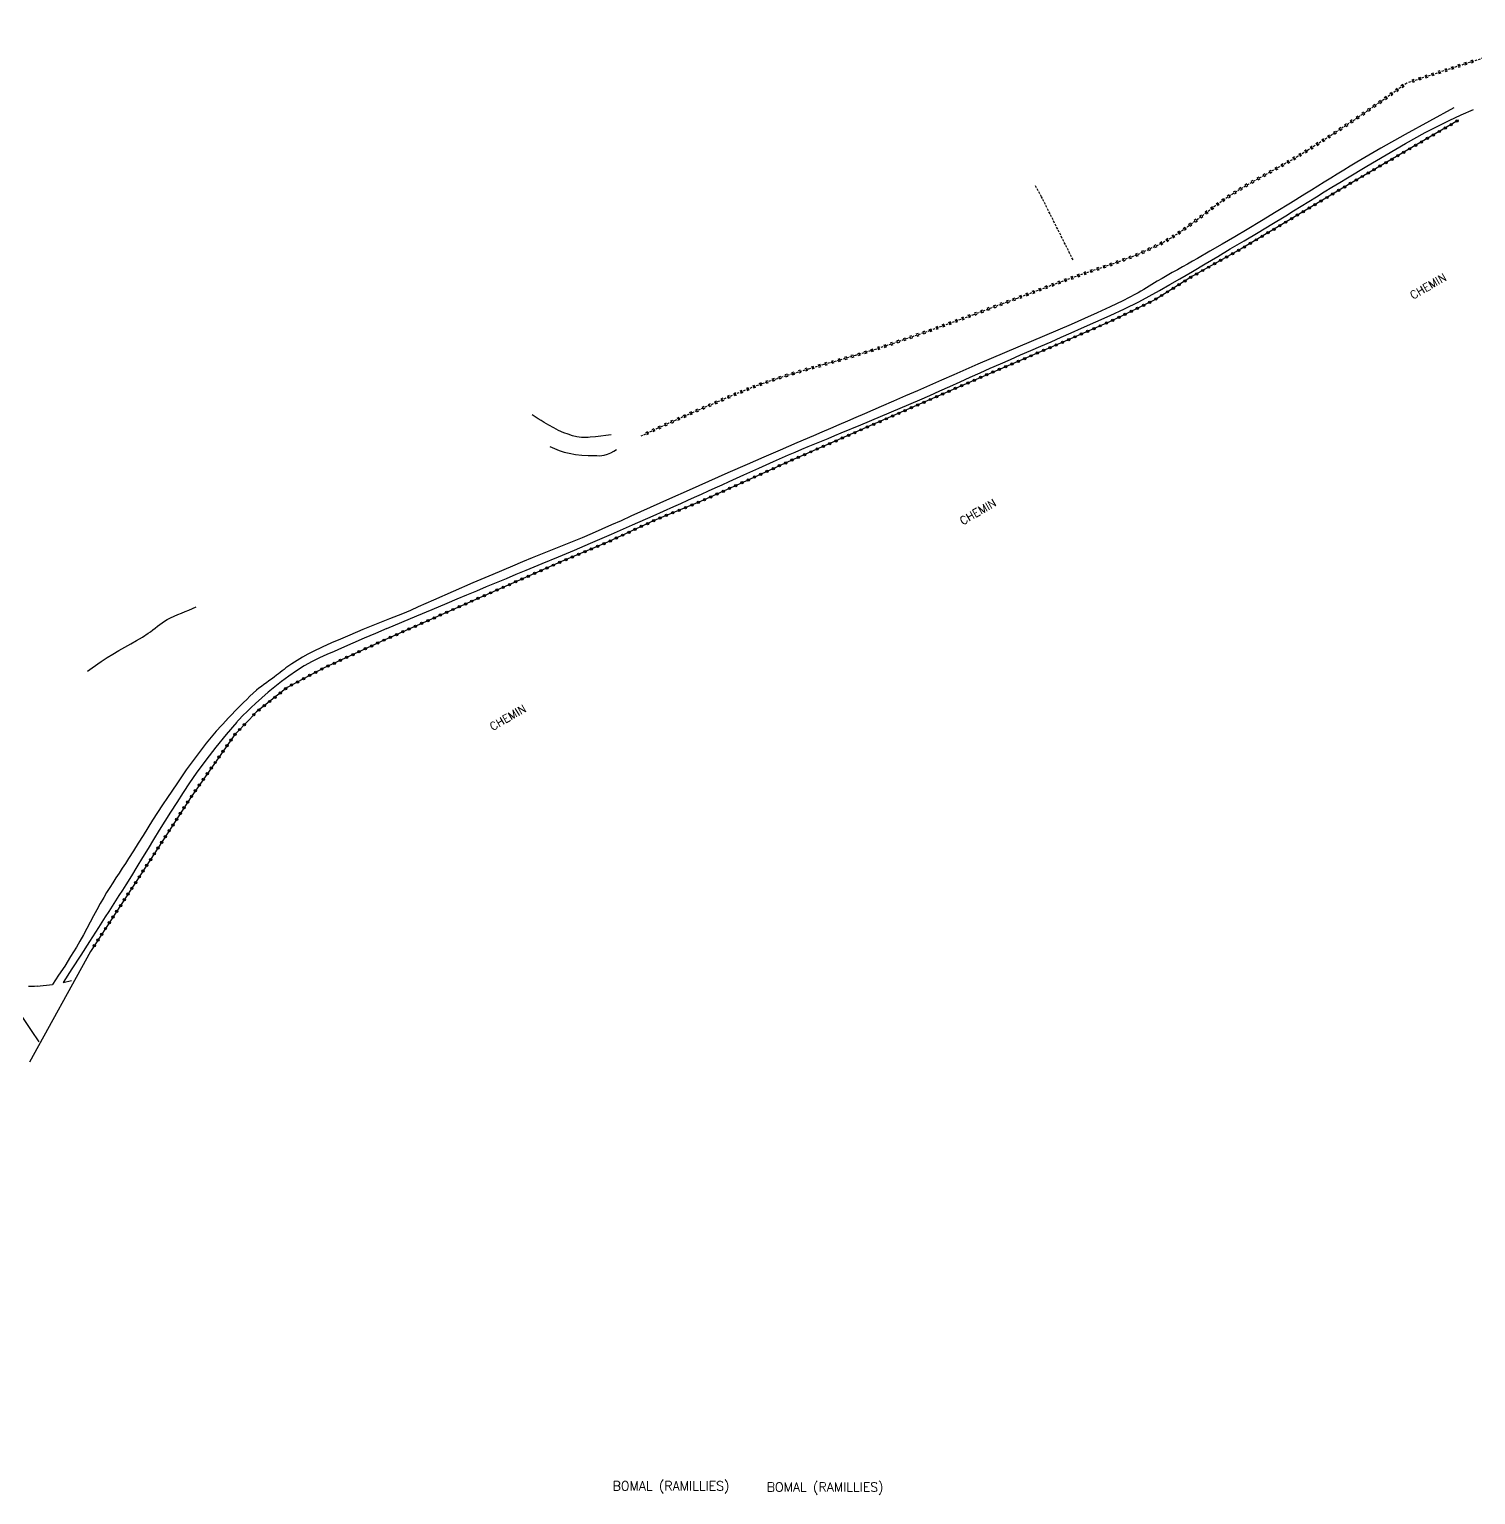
# Model space of a CAD drawing. Header units: millimetres. Extents: x 184000 to 185000, y 152000 to 153021.
# Drawn here: x 184342.8 to 184659.1, y 152001.6 to 152321.9 of the extents above; entities that cross this region are included whole.
import ezdxf
from ezdxf.enums import TextEntityAlignment as Align

# ---------------------------------------------------------------- set-up
doc = ezdxf.new("R2010")
doc.units = ezdxf.units.MM
doc.linetypes.add('DASHED', pattern=[0.75, 0.5, -0.25])
doc.layers.get('0').update_dxf_attribs({"linetype": 'CONTINUOUS'})
for name, color, linetype in [('W0071', 7, 'CONTINUOUS'), ('W0112', 1, 'DASHED'), ('W0220', 5, 'DASHED'), ('W0323', 7, 'CONTINUOUS'), ('W0330', 7, 'CONTINUOUS'), ('W0510', 5, 'CONTINUOUS'), ('W0980', 7, 'CONTINUOUS'), ('W0989', 7, 'CONTINUOUS')]:
    doc.layers.add(name, color=color, linetype=linetype)
doc.styles.get("Standard").update_dxf_attribs({"font": 'romans.shx', "width": 0.85})

# ---------------------------------------------------------------- blocks, each defined once
blk = doc.blocks.new('t323o')
at = {"color": 0, "linetype": 'Continuous'}
for radius in [0.25, 0.15]:
    blk.add_circle((0, 0), radius, dxfattribs=at)
blk = doc.blocks.new('t220o')
at = {"color": 0, "linetype": 'Continuous'}
for p, q in [((-0.25, 0.25), (0.25, 0.25)), ((-0.25, -0.25), (0.25, -0.25))]:
    blk.add_line(p, q, dxfattribs=at)

msp = doc.modelspace()

# ---------------------------------------------------------------- linework, layer by layer
at = {"layer": 'W0071'}
for points in [[(184421, 152190.95), (184424.3, 152192.34), (184427.6, 152193.72), (184430.9, 152195.11), (184434.2, 152196.49), (184436.36, 152197.39), (184438.51, 152198.29), (184440.67, 152199.19), (184442.83, 152200.09), (184444.98, 152200.99), (184447.14, 152201.88), (184449.29, 152202.78), (184451.45, 152203.68), (184454.98, 152205.15), (184458.51, 152206.62), (184462.03, 152208.09), (184465.55, 152209.59), (184470.12, 152211.57), (184474.68, 152213.57), (184479.23, 152215.59), (184483.77, 152217.62), (184485.28, 152218.29), (184486.79, 152218.97), (184488.29, 152219.65), (184489.8, 152220.33), (184491.3, 152221.01), (184492.8, 152221.69), (184494.31, 152222.37), (184495.81, 152223.05), (184499.06, 152224.52), (184502.31, 152226), (184505.56, 152227.47), (184508.83, 152228.9), (184510.26, 152229.52), (184511.7, 152230.12), (184513.14, 152230.72), (184514.59, 152231.32), (184516.03, 152231.91), (184517.48, 152232.5), (184518.92, 152233.1), (184520.36, 152233.7), (184524.65, 152235.49), (184528.94, 152237.29), (184533.23, 152239.11), (184537.5, 152240.94), (184539.71, 152241.91), (184541.92, 152242.89), (184544.12, 152243.87), (184546.32, 152244.86), (184548.53, 152245.85), (184550.73, 152246.84), (184552.93, 152247.82), (184555.14, 152248.8), (184557.35, 152249.78), (184559.57, 152250.75), (184561.79, 152251.71), (184564.01, 152252.67), (184566.22, 152253.64), (184568.44, 152254.61), (184570.65, 152255.59), (184572.86, 152256.58), (184576.01, 152257.99), (184579.16, 152259.4), (184582.3, 152260.85), (184585.4, 152262.37), (184587.68, 152263.57), (184589.93, 152264.83), (184592.17, 152266.11), (184594.4, 152267.39), (184597.16, 152269), (184599.92, 152270.63), (184602.66, 152272.27), (184605.41, 152273.91), (184608.44, 152275.72), (184611.47, 152277.54), (184614.5, 152279.36), (184617.53, 152281.19), (184619.22, 152282.22), (184620.9, 152283.25), (184622.58, 152284.29), (184624.26, 152285.34), (184625.95, 152286.38), (184627.63, 152287.41), (184629.32, 152288.44), (184631.01, 152289.46), (184635.24, 152291.99), (184639.46, 152294.52), (184643.72, 152296.99), (184648.04, 152299.36), (184650.63, 152300.7), (184653.24, 152301.99), (184655.88, 152303.24), (184658.55, 152304.43)], [(184654.25, 152304.76), (184648.92, 152301.87), (184643.61, 152298.92), (184638.33, 152295.92), (184633.08, 152292.86), (184631.64, 152292.01), (184630.22, 152291.15), (184628.79, 152290.27), (184627.38, 152289.39), (184625.96, 152288.51), (184624.55, 152287.62), (184623.13, 152286.74), (184621.71, 152285.87), (184618.56, 152283.94), (184615.41, 152282), (184612.25, 152280.08), (184609.08, 152278.18), (184606.38, 152276.58), (184603.66, 152274.99), (184600.94, 152273.42), (184598.22, 152271.85), (184597.12, 152271.22), (184596.02, 152270.6), (184594.93, 152269.98), (184593.83, 152269.36), (184592.73, 152268.74), (184591.63, 152268.12), (184590.53, 152267.49), (184589.44, 152266.86), (184588.84, 152266.51), (184588.25, 152266.15), (184587.66, 152265.78), (184587.07, 152265.42), (184586.48, 152265.06), (184585.88, 152264.7), (184585.28, 152264.35), (184584.67, 152264.02), (184581.92, 152262.6), (184579.13, 152261.26), (184576.32, 152259.97), (184573.5, 152258.7), (184570.61, 152257.4), (184567.7, 152256.14), (184564.79, 152254.89), (184561.87, 152253.66), (184558.95, 152252.44), (184556.03, 152251.21), (184553.12, 152249.97), (184550.21, 152248.72), (184547.56, 152247.57), (184544.93, 152246.42), (184542.29, 152245.26), (184539.66, 152244.1), (184537.02, 152242.93), (184534.39, 152241.77), (184531.75, 152240.62), (184529.11, 152239.47), (184527.26, 152238.66), (184525.4, 152237.86), (184523.54, 152237.06), (184521.69, 152236.26), (184519.83, 152235.46), (184517.97, 152234.66), (184516.12, 152233.86), (184514.26, 152233.06), (184510.64, 152231.5), (184507.02, 152229.94), (184503.41, 152228.38), (184499.8, 152226.81), (184495.55, 152224.95), (184491.31, 152223.06), (184487.07, 152221.18), (184482.83, 152219.29), (184480.71, 152218.34), (184478.59, 152217.39), (184476.47, 152216.43), (184474.36, 152215.47), (184472.24, 152214.51), (184470.12, 152213.57), (184467.99, 152212.63), (184465.86, 152211.71), (184463.69, 152210.79), (184461.52, 152209.89), (184459.35, 152209.01), (184457.17, 152208.13), (184454.99, 152207.25), (184452.81, 152206.37), (184450.64, 152205.48), (184448.47, 152204.57), (184444.15, 152202.75), (184439.83, 152200.9), (184435.52, 152199.04), (184431.22, 152197.16), (184429.53, 152196.41), (184427.83, 152195.66), (184426.15, 152194.9), (184424.46, 152194.14)], [(184424.46, 152194.14), (184421.56, 152193.02), (184418.67, 152191.87), (184415.78, 152190.7), (184412.92, 152189.49), (184410.9, 152188.64), (184408.89, 152187.78), (184406.89, 152186.88), (184404.92, 152185.92), (184403.72, 152185.29), (184402.54, 152184.64), (184401.38, 152183.95), (184400.24, 152183.23), (184399.81, 152182.93), (184399.38, 152182.62), (184398.96, 152182.31), (184398.55, 152181.99), (184398.13, 152181.66), (184397.72, 152181.34), (184397.31, 152181.01), (184396.89, 152180.7), (184396.34, 152180.29), (184395.79, 152179.89), (184395.24, 152179.49), (184394.68, 152179.09), (184394.13, 152178.69), (184393.59, 152178.28), (184393.05, 152177.86), (184392.52, 152177.42), (184391.79, 152176.78), (184391.08, 152176.12), (184390.38, 152175.44), (184389.69, 152174.76), (184388.79, 152173.87), (184387.89, 152172.98), (184387.01, 152172.08), (184386.14, 152171.16), (184386.11, 152171.12), (184386.07, 152171.08), (184386.03, 152171.04), (184386, 152171)], [(184421, 152190.95), (184418.52, 152189.87), (184416.05, 152188.79), (184413.57, 152187.7), (184411.1, 152186.61), (184409.49, 152185.92), (184407.87, 152185.25), (184406.26, 152184.54), (184404.7, 152183.75), (184402.95, 152182.74), (184401.25, 152181.65), (184399.59, 152180.51), (184397.96, 152179.32), (184396.49, 152178.19), (184395.06, 152177), (184393.65, 152175.78), (184392.27, 152174.54), (184391.35, 152173.68), (184390.44, 152172.81), (184389.55, 152171.91), (184388.68, 152171)], [(184386, 152171), (184384.84, 152169.74), (184383.7, 152168.47), (184382.58, 152167.18), (184381.5, 152165.85), (184379.29, 152162.96), (184377.17, 152160.01), (184375.1, 152157.01), (184373.06, 152154), (184371.96, 152152.36), (184370.88, 152150.69), (184369.81, 152149.03), (184368.76, 152147.35), (184367.71, 152145.67), (184366.66, 152143.99), (184365.6, 152142.32), (184364.54, 152140.64), (184363.86, 152139.58), (184363.17, 152138.53), (184362.47, 152137.47), (184361.78, 152136.42), (184361.1, 152135.36), (184360.42, 152134.3), (184359.75, 152133.23), (184359.1, 152132.15), (184358.32, 152130.81), (184357.57, 152129.45), (184356.84, 152128.08), (184356.12, 152126.71), (184355.39, 152125.33), (184354.66, 152123.97), (184353.91, 152122.61), (184353.13, 152121.26), (184351.87, 152119.19), (184350.58, 152117.14), (184349.25, 152115.11), (184347.88, 152113.1)], [(184388.68, 152171), (184388.56, 152170.86), (184388.43, 152170.72), (184388.3, 152170.58), (184388.18, 152170.44), (184385.86, 152167.75), (184383.63, 152164.99), (184381.46, 152162.17), (184379.35, 152159.31), (184377.88, 152157.21), (184376.46, 152155.08), (184375.07, 152152.92), (184373.69, 152150.76), (184372.45, 152148.79), (184371.22, 152146.81), (184370.01, 152144.83), (184368.8, 152142.84), (184367.59, 152140.85), (184366.38, 152138.86), (184365.17, 152136.88), (184363.93, 152134.9), (184363.19, 152133.73), (184362.45, 152132.55), (184361.7, 152131.39), (184360.95, 152130.22), (184360.2, 152129.05), (184359.44, 152127.89), (184358.69, 152126.72), (184357.94, 152125.55), (184356.02, 152122.54), (184354.09, 152119.53), (184352.17, 152116.52), (184350.25, 152113.51)], [(184314.68, 152147.05), (184316.68, 152143.99), (184318.68, 152140.92), (184320.68, 152137.86), (184322.67, 152134.79), (184325.42, 152130.55), (184328.15, 152126.31), (184330.88, 152122.07), (184333.62, 152117.83), (184334.22, 152116.89), (184334.82, 152115.95), (184335.43, 152115.01), (184336.03, 152114.07), (184336.63, 152113.13), (184337.24, 152112.2), (184337.85, 152111.26), (184338.45, 152110.32), (184340.05, 152107.88), (184341.66, 152105.45), (184343.27, 152103.02), (184344.89, 152100.59)], [(184344.58, 152112.72), (184343.96, 152112.67), (184343.32, 152112.64), (184342.69, 152112.66)], [(184344.58, 152112.72), (184347.88, 152113.1)], [(184350.25, 152113.51), (184352.06, 152113.95)]]:
    msp.add_lwpolyline(points, dxfattribs=at)
at = {"layer": 'W0112'}
msp.add_lwpolyline([(184571.02, 152271.54), (184564.14, 152285.31), (184562.71, 152287.92)], dxfattribs=at)
at = {"layer": 'W0220'}
for points in [[(184683.41, 152321.94), (184683.19, 152321.94), (184681.19, 152321.76), (184679.22, 152321.44), (184677.27, 152321.05), (184674.73, 152320.39), (184672.23, 152319.56), (184669.77, 152318.67), (184667.29, 152317.82), (184661.46, 152315.91), (184655.63, 152314.01), (184649.8, 152312.09), (184643.97, 152310.17)], [(184643.97, 152310.17), (184638.63, 152306.33), (184633.22, 152302.59), (184627.75, 152298.95), (184622.21, 152295.4), (184620.22, 152294.18), (184618.21, 152293.01), (184616.18, 152291.87), (184614.15, 152290.74), (184612.12, 152289.61), (184610.09, 152288.47), (184608.08, 152287.29), (184606.1, 152286.06), (184604.1, 152284.73), (184602.15, 152283.32), (184600.23, 152281.88), (184598.33, 152280.42), (184596.4, 152278.98), (184594.43, 152277.59), (184592.4, 152276.28), (184590.3, 152275.08), (184584.95, 152272.59), (184579.41, 152270.53), (184573.82, 152268.65), (184568.29, 152266.69), (184558.79, 152263.12), (184549.29, 152259.55), (184539.76, 152256.06), (184530.17, 152252.73), (184526.78, 152251.63), (184523.38, 152250.6), (184519.96, 152249.6), (184516.54, 152248.63), (184513.12, 152247.64), (184509.71, 152246.63), (184506.31, 152245.55), (184502.94, 152244.4), (184500.07, 152243.32), (184497.22, 152242.16), (184494.4, 152240.96), (184491.58, 152239.74), (184487.79, 152238.1), (184484.02, 152236.42), (184480.27, 152234.71), (184476.53, 152232.97)]]:
    msp.add_lwpolyline(points, dxfattribs=at)
at = {"layer": 'W0323'}
for points in [[(184655.31, 152302.06), (184630.32, 152287.46), (184607.8, 152273.94), (184597.13, 152267.95), (184589.02, 152262.88), (184579.52, 152258.22), (184569.32, 152253.76), (184549.31, 152245.18), (184528.94, 152236.23), (184508.71, 152227.37), (184499.63, 152223.25), (184489.6, 152218.7), (184479.48, 152214.58), (184469.28, 152209.81), (184459.73, 152205.8), (184441.78, 152197.89), (184420.55, 152188.47), (184407.17, 152182.28), (184399.23, 152178.07), (184392.52, 152172.69), (184390.89, 152171)], [(184390.89, 152171), (184387.78, 152167.76), (184378.22, 152154.16), (184367.47, 152137.5), (184356.21, 152120.33)]]:
    msp.add_lwpolyline(points, dxfattribs=at)
at = {"layer": 'W0330'}
msp.add_lwpolyline([(184356.21, 152120.33), (184342.85, 152096.11)], dxfattribs=at)
at = {"layer": 'W0510'}
for points in [[(184470.04, 152233.25), (184468.9, 152233.1), (184467.77, 152232.98), (184466.63, 152232.87), (184465.49, 152232.78), (184465.02, 152232.73), (184464.54, 152232.69), (184464.05, 152232.67), (184463.57, 152232.69), (184462.57, 152232.85), (184461.58, 152233.09), (184460.62, 152233.4), (184459.67, 152233.75), (184458.56, 152234.24), (184457.49, 152234.8), (184456.45, 152235.41), (184455.41, 152236.01), (184454.73, 152236.4), (184454.07, 152236.79), (184453.41, 152237.2), (184452.76, 152237.62)], [(184456.62, 152230.75), (184457.64, 152230.28), (184458.69, 152229.86), (184459.76, 152229.52), (184460.85, 152229.24), (184462.22, 152229), (184463.61, 152228.86), (184464.99, 152228.79), (184466.38, 152228.75), (184466.92, 152228.73), (184467.46, 152228.72), (184468.01, 152228.74), (184468.55, 152228.83), (184469.27, 152229.04), (184469.96, 152229.33), (184470.62, 152229.68), (184471.24, 152230.1)], [(184355.6, 152181.59), (184356.55, 152182.32), (184358.57, 152183.75), (184359.83, 152184.56), (184361.11, 152185.34), (184362.4, 152186.09), (184363.71, 152186.82), (184365.01, 152187.55), (184366.31, 152188.3), (184367.59, 152189.07), (184368.85, 152189.88), (184369.37, 152190.24), (184369.88, 152190.62), (184370.38, 152191.02), (184370.87, 152191.42), (184371.37, 152191.81), (184371.88, 152192.2), (184372.4, 152192.56), (184372.95, 152192.9), (184373.72, 152193.3), (184374.52, 152193.65), (184375.33, 152193.97), (184376.14, 152194.3), (184376.94, 152194.64), (184377.74, 152194.98), (184378.55, 152195.32), (184379.35, 152195.65)]]:
    msp.add_lwpolyline(points, dxfattribs=at)

# ---------------------------------------------------------------- block references
at = {"layer": 'W0220'}
for p, rotation in [((184652.52, 152312.98), 198.1870096473013), ((184653.94, 152313.45), 198.1870096473013), ((184655.37, 152313.92), 198.1870096473013), ((184656.79, 152314.39), 198.1282495299395), ((184658.22, 152314.85), 198.1282495299395), ((184643.05, 152309.51), 215.6945329573141), ((184645.39, 152310.64), 198.2457722047781), ((184646.82, 152311.11), 198.2457722047781), ((184648.24, 152311.58), 198.2457722047781), ((184649.67, 152312.05), 198.2457722047781), ((184651.09, 152312.52), 198.1870096473013), ((184639.4, 152306.89), 215.6945329573141), ((184640.62, 152307.76), 215.6945329573141), ((184641.84, 152308.64), 215.6945329573141), ((184634.48, 152303.46), 214.6771458125035), ((184635.71, 152304.31), 214.6771458125035), ((184636.94, 152305.17), 214.6771458125035), ((184638.18, 152306.02), 214.6771458125035), ((184629.5, 152300.11), 213.6597549845011), ((184630.75, 152300.94), 213.6597549845011), ((184631.99, 152301.77), 213.6597549845011), ((184633.24, 152302.61), 214.6771458125035), ((184624.47, 152296.84), 212.64236047373), ((184625.73, 152297.65), 212.64236047373), ((184626.99, 152298.46), 212.64236047373), ((184628.25, 152299.28), 213.6597549845011), ((184619.37, 152293.68), 210.2343087237861), ((184620.66, 152294.45), 211.4464731168522), ((184621.94, 152295.23), 211.4464731168522), ((184623.2, 152296.03), 212.64236047373), ((184614.14, 152290.74), 209.0247300534101), ((184615.45, 152291.46), 208.9852796825984), ((184616.76, 152292.19), 209.4138363839449), ((184618.07, 152292.93), 209.4138363839449), ((184607.63, 152287.01), 211.7219444610212), ((184608.92, 152287.78), 210.4312805004763), ((184610.21, 152288.54), 209.5321274278006), ((184611.52, 152289.28), 209.5321274278006), ((184612.83, 152290.01), 209.0247300534101), ((184603.86, 152284.56), 215.7691344063272), ((184605.1, 152285.4), 213.6731547205876), ((184606.36, 152286.22), 211.7219444610212), ((184599.05, 152280.97), 217.3974312179848), ((184600.24, 152281.88), 217.0110965417094), ((184601.44, 152282.79), 217.0110965417094), ((184602.64, 152283.68), 215.7691344063272), ((184594.2, 152277.44), 212.8624909368088), ((184595.43, 152278.29), 215.2599690234184), ((184596.65, 152279.17), 216.8123961290786), ((184597.85, 152280.07), 216.8123961290786), ((184588.99, 152274.47), 204.9815467452883), ((184590.35, 152275.11), 209.62298851208), ((184591.66, 152275.85), 209.62298851208), ((184592.94, 152276.62), 212.8624909368088), ((184580.7, 152271.01), 200.4169264104156), ((184582.1, 152271.53), 200.4169264104156), ((184583.51, 152272.05), 200.4169264104156), ((184584.91, 152272.57), 200.4169264104156), ((184586.28, 152273.21), 204.9815467452883), ((184587.64, 152273.84), 204.9815467452883), ((184572.19, 152268.07), 199.464074988285), ((184573.6, 152268.57), 199.464074988285), ((184575.02, 152269.05), 198.5696965047474), ((184576.45, 152269.53), 198.5696965047474), ((184577.87, 152270.01), 198.5696965047474), ((184579.29, 152270.49), 198.5696965047474), ((184563.74, 152264.98), 200.5936068278528), ((184565.14, 152265.51), 200.5936068278528), ((184566.55, 152266.04), 200.5936068278528), ((184567.95, 152266.57), 200.5936068278528), ((184569.36, 152267.07), 199.464074988285), ((184570.78, 152267.57), 199.464074988285), ((184555.31, 152261.82), 200.601118911562), ((184556.72, 152262.34), 200.601118911562), ((184558.12, 152262.87), 200.601118911562), ((184559.52, 152263.4), 200.5936068278528), ((184560.93, 152263.93), 200.5936068278528), ((184562.33, 152264.46), 200.5936068278528), ((184545.47, 152258.15), 200.1208484031073), ((184546.88, 152258.67), 200.1208484031073), ((184548.29, 152259.19), 200.1208484031073), ((184549.7, 152259.71), 200.601118911562), ((184551.1, 152260.23), 200.601118911562), ((184552.5, 152260.76), 200.601118911562), ((184553.91, 152261.29), 200.601118911562), ((184537, 152255.1), 199.1529980441511), ((184538.42, 152255.6), 199.1529980441511), ((184539.84, 152256.09), 200.1208484031073), ((184541.25, 152256.61), 200.1208484031073), ((184542.65, 152257.12), 200.1208484031073), ((184544.06, 152257.64), 200.1208484031073), ((184528.49, 152252.19), 197.9619289500311), ((184529.92, 152252.65), 197.9619289500311), ((184531.34, 152253.14), 199.1529980441511), ((184532.75, 152253.63), 199.1529980441511), ((184534.17, 152254.12), 199.1529980441511), ((184535.59, 152254.61), 199.1529980441511), ((184516.99, 152248.76), 195.913289462001), ((184518.43, 152249.17), 195.913289462001), ((184519.88, 152249.58), 195.913289462001), ((184521.32, 152250), 196.2217146368303), ((184522.76, 152250.42), 196.2217146368303), ((184524.2, 152250.85), 196.9046511199589), ((184525.63, 152251.28), 196.9046511199589), ((184527.06, 152251.72), 197.9619289500311), ((184506.93, 152245.75), 197.5761367986763), ((184508.36, 152246.2), 197.5761367986763), ((184509.79, 152246.65), 196.6249389050074), ((184511.23, 152247.08), 196.6249389050074), ((184512.67, 152247.51), 196.6249389050074), ((184514.11, 152247.93), 196.0477592168746), ((184515.55, 152248.34), 196.0477592168746), ((184498.48, 152242.67), 202.1515267424532), ((184499.87, 152243.24), 202.1515267424532), ((184501.27, 152243.77), 200.5714767832129), ((184502.67, 152244.3), 200.5714767832129), ((184504.09, 152244.79), 198.90111683655), ((184505.51, 152245.28), 198.90111683655), ((184490.2, 152239.14), 203.4927715305408), ((184491.57, 152239.74), 203.4927715305408), ((184492.95, 152240.33), 203.2761905322731), ((184494.33, 152240.93), 203.2761905322731), ((184495.71, 152241.52), 203.0533436337076), ((184497.09, 152242.1), 203.0533436337076), ((184483.34, 152236.11), 204.4766766060451), ((184484.71, 152236.73), 203.9847254005701), ((184486.08, 152237.34), 203.9847254005701), ((184487.45, 152237.95), 203.9847254005701), ((184488.82, 152238.55), 203.4927715305408), ((184477.89, 152233.6), 204.968625146475), ((184479.25, 152234.24), 204.968625146475), ((184480.61, 152234.87), 204.4766766060451), ((184481.97, 152235.49), 204.4766766060451)]:
    msp.add_blockref('t220o', p, dxfattribs=dict(at, rotation=rotation))
at = {"layer": 'W0323'}
for p, rotation in [((184652.39, 152300.35), 210.2951203221313), ((184653.69, 152301.11), 210.2951203221313), ((184654.98, 152301.87), 210.2951203221313), ((184647.21, 152297.33), 210.2951203221313), ((184648.51, 152298.08), 210.2951203221313), ((184649.8, 152298.84), 210.2951203221313), ((184651.1, 152299.6), 210.2951203221313), ((184640.74, 152293.54), 210.2951203221313), ((184642.03, 152294.3), 210.2951203221313), ((184643.33, 152295.06), 210.2951203221313), ((184644.62, 152295.81), 210.2951203221313), ((184645.92, 152296.57), 210.2951203221313), ((184635.56, 152290.52), 210.2951203221313), ((184636.85, 152291.27), 210.2951203221313), ((184638.15, 152292.03), 210.2951203221313), ((184639.44, 152292.79), 210.2951203221313), ((184630.38, 152287.49), 210.2951203221313), ((184631.67, 152288.25), 210.2951203221313), ((184632.97, 152289), 210.2951203221313), ((184634.26, 152289.76), 210.2951203221313), ((184625.23, 152284.4), 210.9771354388643), ((184626.52, 152285.17), 210.9771354388643), ((184627.8, 152285.95), 210.9771354388643), ((184629.09, 152286.72), 210.9771354388643), ((184620.09, 152281.31), 210.9771354388643), ((184621.37, 152282.09), 210.9771354388643), ((184622.66, 152282.86), 210.9771354388643), ((184623.94, 152283.63), 210.9771354388643), ((184613.66, 152277.45), 210.9771354388643), ((184614.94, 152278.23), 210.9771354388643), ((184616.23, 152279), 210.9771354388643), ((184617.51, 152279.77), 210.9771354388643), ((184618.8, 152280.54), 210.9771354388643), ((184608.51, 152274.37), 210.9771354388643), ((184609.8, 152275.14), 210.9771354388643), ((184611.08, 152275.91), 210.9771354388643), ((184612.37, 152276.68), 210.9771354388643), ((184603.29, 152271.41), 209.3109641204005), ((184604.6, 152272.14), 209.3109641204005), ((184605.91, 152272.88), 209.3109641204005), ((184607.22, 152273.61), 209.3109641204005), ((184598.06, 152268.47), 209.3109641204005), ((184599.37, 152269.21), 209.3109641204005), ((184600.68, 152269.94), 209.3109641204005), ((184601.98, 152270.67), 209.3109641204005), ((184591.68, 152264.54), 212.0260346904796), ((184592.95, 152265.33), 212.0260346904796), ((184594.22, 152266.13), 212.0260346904796), ((184595.49, 152266.92), 212.0260346904796), ((184596.76, 152267.72), 212.0260346904796), ((184586.45, 152261.61), 206.0956091018543), ((184587.79, 152262.27), 206.0956091018543), ((184589.13, 152262.95), 212.0260346904796), ((184590.4, 152263.74), 212.0260346904796), ((184579.71, 152258.32), 206.0956091018543), ((184581.06, 152258.98), 206.0956091018543), ((184582.4, 152259.64), 206.0956091018543), ((184583.75, 152260.29), 206.0956091018543), ((184585.1, 152260.95), 206.0956091018543), ((184572.84, 152255.3), 203.6159070980906), ((184574.22, 152255.9), 203.6159070980906), ((184575.59, 152256.5), 203.6159070980906), ((184576.96, 152257.11), 203.6159070980906), ((184578.34, 152257.71), 203.6159070980906), ((184565.96, 152252.32), 203.2208007606461), ((184567.34, 152252.91), 203.2208007606461), ((184568.72, 152253.5), 203.2208007606461), ((184570.09, 152254.1), 203.6159070980906), ((184571.47, 152254.7), 203.6159070980906), ((184557.69, 152248.77), 203.2208007606461), ((184559.07, 152249.36), 203.2208007606461), ((184560.45, 152249.96), 203.2208007606461), ((184561.82, 152250.55), 203.2208007606461), ((184563.2, 152251.14), 203.2208007606461), ((184564.58, 152251.73), 203.2208007606461), ((184550.8, 152245.82), 203.2208007606461), ((184552.17, 152246.41), 203.2208007606461), ((184553.55, 152247), 203.2208007606461), ((184554.93, 152247.59), 203.2208007606461), ((184556.31, 152248.18), 203.2208007606461), ((184542.55, 152242.21), 203.7104066881665), ((184543.92, 152242.81), 203.7104066881665), ((184545.3, 152243.42), 203.7104066881665), ((184546.67, 152244.02), 203.7104066881665), ((184548.04, 152244.62), 203.7104066881665), ((184549.42, 152245.22), 203.2208007606461), ((184535.68, 152239.19), 203.7104066881665), ((184537.06, 152239.8), 203.7104066881665), ((184538.43, 152240.4), 203.7104066881665), ((184539.8, 152241), 203.7104066881665), ((184541.18, 152241.61), 203.7104066881665), ((184528.82, 152236.18), 203.6571667667913), ((184530.19, 152236.78), 203.7104066881665), ((184531.56, 152237.38), 203.7104066881665), ((184532.94, 152237.99), 203.7104066881665), ((184534.31, 152238.59), 203.7104066881665), ((184520.57, 152232.57), 203.6571667667913), ((184521.95, 152233.17), 203.6571667667913), ((184523.32, 152233.77), 203.6571667667913), ((184524.69, 152234.37), 203.6571667667913), ((184526.07, 152234.97), 203.6571667667913), ((184527.44, 152235.58), 203.6571667667913), ((184513.7, 152229.56), 203.6571667667913), ((184515.08, 152230.16), 203.6571667667913), ((184516.45, 152230.76), 203.6571667667913), ((184517.83, 152231.36), 203.6571667667913), ((184519.2, 152231.96), 203.6571667667913), ((184506.84, 152226.52), 204.4204179751666), ((184508.21, 152227.14), 204.4204179751666), ((184509.58, 152227.75), 203.6571667667913), ((184510.96, 152228.35), 203.6571667667913), ((184512.33, 152228.96), 203.6571667667913), ((184500.02, 152223.42), 204.4204179751666), ((184501.38, 152224.04), 204.4204179751666), ((184502.75, 152224.66), 204.4204179751666), ((184504.11, 152225.28), 204.4204179751666), ((184505.48, 152225.9), 204.4204179751666), ((184491.82, 152219.71), 204.3629141385063), ((184493.18, 152220.33), 204.3629141385063), ((184494.55, 152220.95), 204.3629141385063), ((184495.92, 152221.57), 204.3629141385063), ((184497.28, 152222.18), 204.3629141385063), ((184498.65, 152222.8), 204.3629141385063), ((184484.91, 152216.79), 202.1843376889008), ((184486.3, 152217.36), 202.1843376889008), ((184487.69, 152217.92), 202.1843376889008), ((184489.08, 152218.49), 202.1843376889008), ((184490.45, 152219.09), 204.3629141385063), ((184478, 152213.88), 205.0455514680888), ((184479.36, 152214.52), 205.0455514680888), ((184480.74, 152215.09), 202.1843376889008), ((184482.13, 152215.66), 202.1843376889008), ((184483.52, 152216.23), 202.1843376889008), ((184471.2, 152210.71), 205.0455514680888), ((184472.56, 152211.34), 205.0455514680888), ((184473.92, 152211.98), 205.0455514680888), ((184475.28, 152212.61), 205.0455514680888), ((184476.64, 152213.25), 205.0455514680888), ((184462.94, 152207.15), 202.7768377747638), ((184464.32, 152207.73), 202.7768377747638), ((184465.7, 152208.31), 202.7768377747638), ((184467.09, 152208.89), 202.7768377747638), ((184468.47, 152209.47), 202.7768377747638), ((184469.84, 152210.07), 205.0455514680888), ((184456.05, 152204.18), 203.8001342324206), ((184457.42, 152204.78), 203.8001342324206), ((184458.8, 152205.39), 203.8001342324206), ((184460.17, 152205.99), 202.7768377747638), ((184461.56, 152206.57), 202.7768377747638), ((184447.82, 152200.55), 203.8001342324206), ((184449.19, 152201.15), 203.8001342324206), ((184450.56, 152201.76), 203.8001342324206), ((184451.93, 152202.36), 203.8001342324206), ((184453.31, 152202.97), 203.8001342324206), ((184454.68, 152203.57), 203.8001342324206), ((184440.96, 152197.52), 203.9235680576861), ((184442.33, 152198.13), 203.8001342324206), ((184443.7, 152198.73), 203.8001342324206), ((184445.07, 152199.34), 203.8001342324206), ((184446.44, 152199.94), 203.8001342324206), ((184434.1, 152194.48), 203.9235680576861), ((184435.47, 152195.09), 203.9235680576861), ((184436.84, 152195.69), 203.9235680576861), ((184438.21, 152196.3), 203.9235680576861), ((184439.58, 152196.91), 203.9235680576861), ((184427.24, 152191.44), 203.9235680576861), ((184428.62, 152192.04), 203.9235680576861), ((184429.99, 152192.65), 203.9235680576861), ((184431.36, 152193.26), 203.9235680576861), ((184432.73, 152193.87), 203.9235680576861), ((184419.03, 152187.76), 204.8234929752713), ((184420.39, 152188.39), 204.8234929752713), ((184421.76, 152189), 203.9235680576861), ((184423.13, 152189.61), 203.9235680576861), ((184424.5, 152190.22), 203.9235680576861), ((184425.87, 152190.83), 203.9235680576861), ((184412.22, 152184.61), 204.8234929752713), ((184413.58, 152185.24), 204.8234929752713), ((184414.94, 152185.87), 204.8234929752713), ((184416.31, 152186.5), 204.8234929752713), ((184417.67, 152187.13), 204.8234929752713), ((184405.46, 152181.37), 207.9186938391173), ((184406.79, 152182.07), 207.9186938391173), ((184408.14, 152182.72), 204.8234929752713), ((184409.5, 152183.35), 204.8234929752713), ((184410.86, 152183.98), 204.8234929752713), ((184400.16, 152178.56), 207.9186938391173), ((184401.48, 152179.26), 207.9186938391173), ((184402.81, 152179.97), 207.9186938391173), ((184404.13, 152180.67), 207.9186938391173), ((184395.37, 152174.98), 218.6917445367285), ((184396.54, 152175.91), 218.6917445367285), ((184397.71, 152176.85), 218.6917445367285), ((184398.88, 152177.79), 218.6917445367285), ((184391.93, 152172.08), 226.1586233875254), ((184393.03, 152173.1), 218.6917445367285), ((184394.2, 152174.04), 218.6917445367285), ((184388.83, 152168.85), 226.1586233871993), ((184389.87, 152169.94), 226.1586233871993), ((184386.06, 152165.32), 234.9007601955046), ((184386.93, 152166.55), 234.9007601955046), ((184387.79, 152167.77), 226.1586233871993), ((184384.34, 152162.86), 234.9007601955046), ((184385.2, 152164.09), 234.9007601955046), ((184381.75, 152159.18), 234.9007601955046), ((184382.61, 152160.41), 234.9007601955046), ((184383.48, 152161.64), 234.9007601955046), ((184380.03, 152156.73), 234.9007601955046), ((184380.89, 152157.96), 234.9007601955046), ((184377.48, 152153.02), 237.1613181280426), ((184378.3, 152154.27), 234.9007601955046), ((184379.16, 152155.5), 234.9007601955046), ((184375.04, 152149.24), 237.1613181280426), ((184375.86, 152150.5), 237.1613181280426), ((184376.67, 152151.76), 237.1613181280426), ((184373.42, 152146.71), 237.1613181280426), ((184374.23, 152147.97), 237.1613181280426), ((184370.98, 152142.93), 237.1613181280426), ((184371.79, 152144.19), 237.1613181280426), ((184372.6, 152145.45), 237.1613181280426), ((184369.35, 152140.41), 237.1613181280426), ((184370.16, 152141.67), 237.1613181280426), ((184366.9, 152136.64), 236.7447954826315), ((184367.72, 152137.89), 237.1613181280426), ((184368.53, 152139.15), 237.1613181280426), ((184365.26, 152134.13), 236.7447954826315), ((184366.08, 152135.38), 236.7447954826315), ((184362.79, 152130.36), 236.7447954826315), ((184363.61, 152131.62), 236.7447954826315), ((184364.43, 152132.87), 236.7447954826315), ((184361.14, 152127.86), 236.7447954826315), ((184361.97, 152129.11), 236.7447954826315), ((184358.68, 152124.09), 236.7447954826315), ((184359.5, 152125.35), 236.7447954826315), ((184360.32, 152126.6), 236.7447954826315), ((184357.03, 152121.58), 236.7447954826315), ((184357.85, 152122.84), 236.7447954826315)]:
    msp.add_blockref('t323o', p, dxfattribs=dict(at, rotation=rotation))

# ---------------------------------------------------------------- texts
at = {"layer": 'W0980'}
for p in [(184483.14, 152003.34), (184516.83, 152003.08)]:
    msp.add_text('BOMAL (RAMILLIES)', height=2, dxfattribs=at).set_placement(p, align=Align.MIDDLE)
at = {"layer": 'W0989'}
for p in [(184648.66, 152265.77), (184550.23, 152216.45), (184447.46, 152171.47)]:
    msp.add_text('CHEMIN', height=1.75, rotation=30.0956, dxfattribs=at).set_placement(p, align=Align.MIDDLE_CENTER)

doc.saveas('drawing.dxf')
